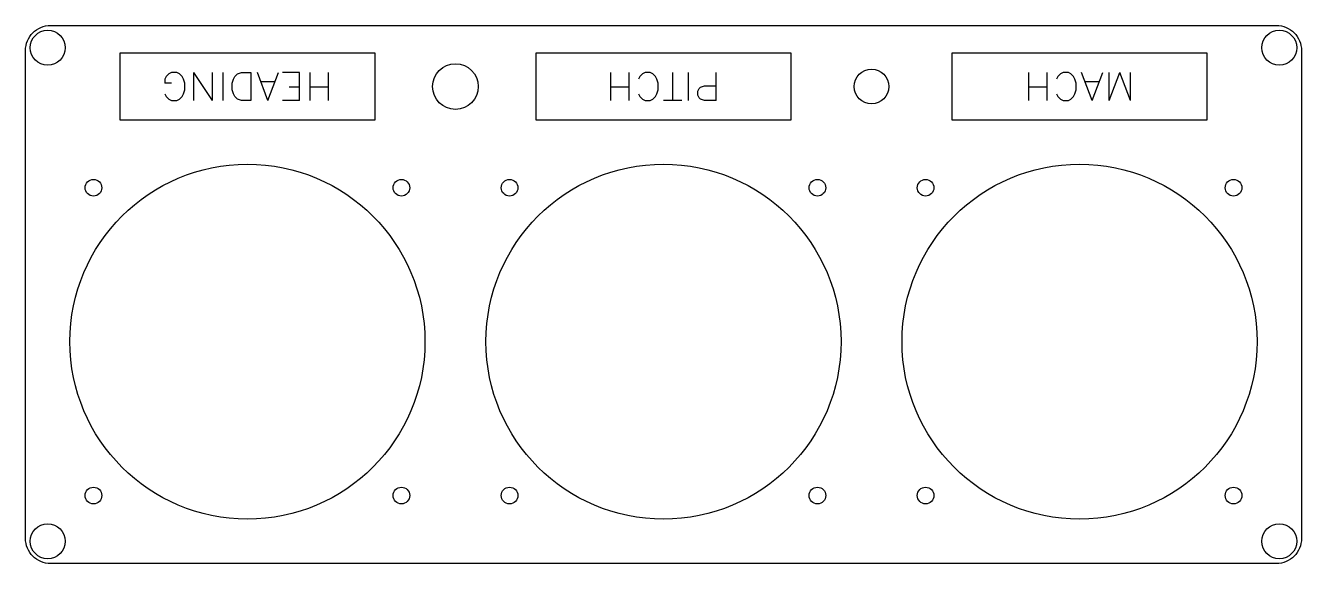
# Model space of a CAD drawing. Header units: millimetres. Extents: x -190 to 40, y -40 to 57.
import ezdxf

# ---------------------------------------------------------------- set-up
doc = ezdxf.new("R2010")
doc.units = ezdxf.units.MM
doc.layers.get('0').update_dxf_attribs({"linetype": 'CONTINUOUS'})

msp = doc.modelspace()

# ---------------------------------------------------------------- linework, layer by layer
for p, q in [((-163.69, 48.5), (-164.17, 48.26)), ((-162.74, 48.5), (-163.69, 48.5)), ((-162.26, 48.26), (-162.74, 48.5)), ((-156.31, 43.5), (-159.64, 48.5)), ((-159.64, 43.5), (-159.64, 48.5)), ((-156.31, 43.5), (-156.31, 48.5)), ((-154.4, 43.5), (-154.4, 48.5)), ((-146.31, 43.5), (-148.21, 48.5)), ((-146.31, 43.5), (-144.4, 48.5)), ((-140.6, 48.5), (-143.69, 48.5)), ((-140.6, 43.5), (-140.6, 48.5)), ((-138.69, 43.5), (-138.69, 48.5)), ((-135.36, 43.5), (-135.36, 48.5)), ((-84.52, 43.5), (-84.52, 48.5)), ((-81.19, 43.5), (-81.19, 48.5)), ((-78.33, 48.5), (-78.81, 48.26)), ((-77.38, 48.5), (-78.33, 48.5)), ((-76.9, 48.26), (-77.38, 48.5)), ((-73.33, 43.5), (-73.33, 48.5)), ((-70.48, 43.5), (-70.48, 48.5)), ((-65.48, 43.5), (-65.48, 48.5)), ((-9.17, 43.5), (-9.17, 48.5)), ((-5.83, 43.5), (-5.83, 48.5)), ((-2.98, 48.5), (-3.45, 48.26)), ((-2.02, 48.5), (-2.98, 48.5)), ((-1.55, 48.26), (-2.02, 48.5)), ((2.26, 43.5), (0.36, 48.5)), ((2.26, 43.5), (4.17, 48.5)), ((5.36, 43.5), (7.26, 48.5)), ((5.36, 43.5), (5.36, 48.5)), ((9.17, 43.5), (7.26, 48.5)), ((9.17, 43.5), (9.17, 48.5)), ((-164.64, 47.79), (-164.88, 47.31)), ((-164.88, 47.31), (-164.88, 46.6)), ((-163.69, 46.6), (-164.88, 46.6)), ((-164.17, 48.26), (-164.64, 47.79)), ((-161.79, 47.79), (-162.26, 48.26)), ((-161.55, 47.31), (-161.79, 47.79)), ((-161.31, 46.6), (-161.55, 47.31)), ((-161.31, 45.4), (-161.31, 46.6)), ((-145.12, 46.83), (-147.5, 46.83)), ((-79.29, 47.79), (-79.52, 47.31)), ((-78.81, 48.26), (-79.29, 47.79)), ((-76.43, 47.79), (-76.9, 48.26)), ((-76.19, 47.31), (-76.43, 47.79)), ((-75.95, 46.6), (-76.19, 47.31)), ((-75.95, 45.4), (-75.95, 46.6)), ((-68.33, 45.88), (-67.62, 46.12)), ((-67.62, 46.12), (-65.48, 46.12)), ((-3.93, 47.79), (-4.17, 47.31)), ((-3.45, 48.26), (-3.93, 47.79)), ((-1.07, 47.79), (-1.55, 48.26)), ((-0.83, 47.31), (-1.07, 47.79)), ((-0.6, 46.6), (-0.83, 47.31)), ((-0.6, 45.4), (-0.6, 46.6)), ((3.45, 46.83), (1.07, 46.83)), ((-164.88, 44.69), (-164.64, 44.21)), ((-164.64, 44.21), (-164.17, 43.74)), ((-164.17, 43.74), (-163.69, 43.5)), ((-162.74, 43.5), (-162.26, 43.74)), ((-162.26, 43.74), (-161.79, 44.21)), ((-161.79, 44.21), (-161.55, 44.69)), ((-161.55, 44.69), (-161.31, 45.4)), ((-140.6, 45.88), (-142.5, 45.88)), ((-135.36, 45.88), (-138.69, 45.88)), ((-81.19, 45.88), (-84.52, 45.88)), ((-79.52, 44.69), (-79.29, 44.21)), ((-79.29, 44.21), (-78.81, 43.74)), ((-78.81, 43.74), (-78.33, 43.5)), ((-77.38, 43.5), (-76.9, 43.74)), ((-76.9, 43.74), (-76.43, 44.21)), ((-76.43, 44.21), (-76.19, 44.69)), ((-76.19, 44.69), (-75.95, 45.4)), ((-68.81, 45.17), (-68.57, 45.64)), ((-68.81, 44.45), (-68.81, 45.17)), ((-68.57, 43.98), (-68.81, 44.45)), ((-68.57, 45.64), (-68.33, 45.88)), ((-68.33, 43.74), (-68.57, 43.98)), ((-67.62, 43.5), (-68.33, 43.74)), ((-5.83, 45.88), (-9.17, 45.88)), ((-4.17, 44.69), (-3.93, 44.21)), ((-3.93, 44.21), (-3.45, 43.74)), ((-3.45, 43.74), (-2.98, 43.5)), ((-2.02, 43.5), (-1.55, 43.74)), ((-1.55, 43.74), (-1.07, 44.21)), ((-1.07, 44.21), (-0.83, 44.69)), ((-0.83, 44.69), (-0.6, 45.4)), ((-163.69, 43.5), (-162.74, 43.5)), ((-140.6, 43.5), (-143.69, 43.5)), ((-78.33, 43.5), (-77.38, 43.5)), ((-71.67, 43.5), (-75, 43.5)), ((-65.48, 43.5), (-67.62, 43.5)), ((-2.98, 43.5), (-2.02, 43.5))]:
    msp.add_line(p, q)
msp.add_lwpolyline([(40, -35.5, -0.414214), (35.5, -40), (-185.5, -40, -0.414214), (-190, -35.5), (-190, 52.5, -0.414214), (-185.5, 57), (35.5, 57, -0.414214), (40, 52.5)], format="xyb", close=True)
for points in [[(-173, 40), (-127, 40), (-127, 52), (-173, 52)], [(-98, 40), (-52, 40), (-52, 52), (-98, 52)], [(-23, 40), (23, 40), (23, 52), (-23, 52)], [(-149.4, 48.5), (-149.4, 43.5), (-151.07, 43.5), (-151.79, 43.74), (-152.26, 44.21), (-152.5, 44.69), (-152.74, 45.4), (-152.74, 46.6), (-152.5, 47.31), (-152.26, 47.79), (-151.79, 48.26), (-151.07, 48.5)]]:
    msp.add_lwpolyline(points, close=True)
for centre, radius in [((-186, 53), 3.15), ((36, 53), 3.15), ((-112.5, 46), 4.12), ((-37.5, 46), 3.13), ((-150, 0), 32), ((-75, 0), 32), ((0, 0), 32), ((-177.75, 27.75), 1.5), ((-122.25, 27.75), 1.5), ((-102.75, 27.75), 1.5), ((-47.25, 27.75), 1.5), ((-27.75, 27.75), 1.5), ((27.75, 27.75), 1.5), ((-177.75, -27.75), 1.5), ((-122.25, -27.75), 1.5), ((-102.75, -27.75), 1.5), ((-47.25, -27.75), 1.5), ((-27.75, -27.75), 1.5), ((27.75, -27.75), 1.5), ((-186, -36), 3.15), ((36, -36), 3.15)]:
    msp.add_circle(centre, radius)

doc.saveas('drawing.dxf')
